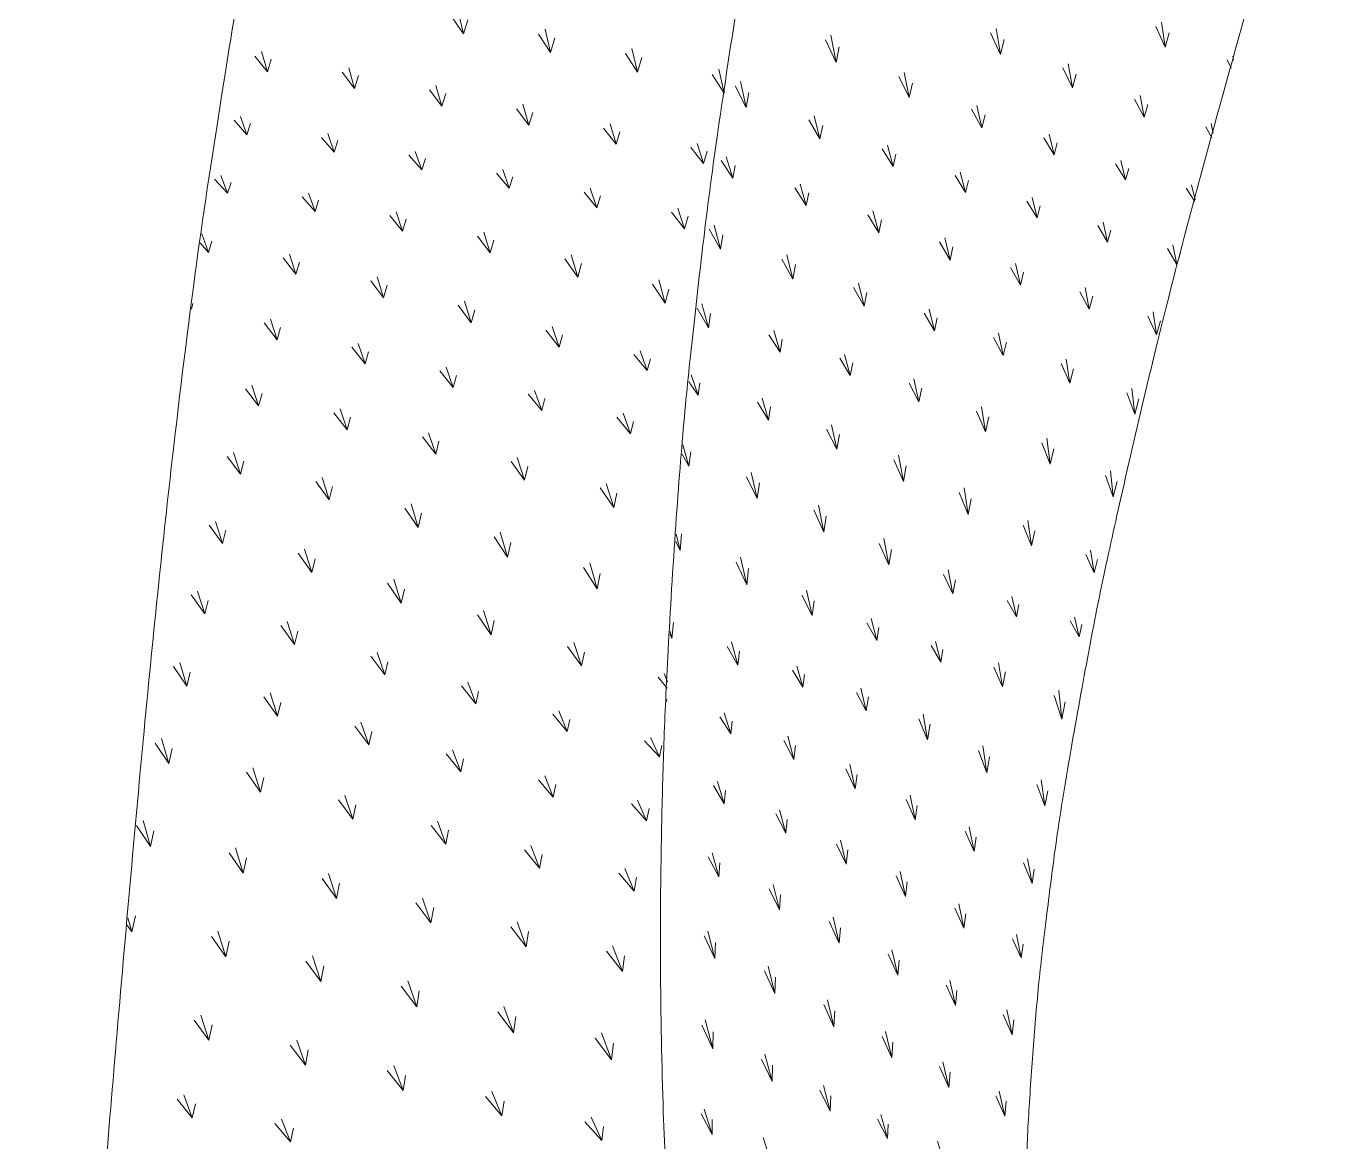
# Model space of a CAD drawing. Header units: millimetres. Extents: x 12827 to 178996, y -27589 to 73652.
# Drawn here: x 96268 to 100251, y 7207 to 10615 of the extents above; entities that cross this region are included whole.
import ezdxf

# ---------------------------------------------------------------- set-up
doc = ezdxf.new("R2010")
doc.units = ezdxf.units.MM
doc.layers.add('A-FLOR', color=192, linetype='Continuous', lineweight=9)
doc.layers.add('A-FLOR-PATT', color=8, linetype='Continuous', lineweight=9)

# ---------------------------------------------------------------- blocks, each defined once
blk = doc.blocks.new('FP_262-Copy of 1_F')
at = {"layer": 'A-FLOR-PATT'}
for p, q in [((97604.5, 10590.5), (97567.5, 10644)), ((97604.5, 10590.5), (97587.5, 10659.2)), ((97604.5, 10590.5), (97617.4, 10634.1)), ((97870.3, 10534.3), (97853.4, 10605)), ((97870.3, 10534.3), (97833.4, 10589.6)), ((97870.3, 10534.3), (97883.3, 10578.9)), ((97005.1, 10475.3), (96967.1, 10523)), ((97005.1, 10475.3), (96986.9, 10536.6)), ((98135.7, 10473.7), (98098.9, 10530.5)), ((98135.7, 10473.7), (98118.9, 10546.1)), ((98135.7, 10473.7), (98148.6, 10518.9)), ((97005.1, 10475.3), (97017.2, 10514)), ((97271.7, 10424.4), (97253.6, 10486.9)), ((98400.8, 10409.4), (98383.9, 10482.6)), ((97271.7, 10424.4), (97233.9, 10473.3)), ((97271.7, 10424.4), (97283.9, 10463.5)), ((98400.8, 10409.4), (98363.9, 10467)), ((97538, 10369.5), (97500.2, 10419.6)), ((97538, 10369.5), (97519.9, 10433.1)), ((97538, 10369.5), (97550.1, 10409)), ((98400.8, 10409.4), (98402.1, 10414)), ((97804.2, 10311.9), (97766.3, 10362.2)), ((97804.2, 10311.9), (97785.9, 10375.6)), ((96942.7, 10282.5), (96904, 10326.7)), ((96942.7, 10282.5), (96923.5, 10338.4)), ((96942.7, 10282.5), (96954.1, 10317.1)), ((97804.2, 10311.9), (97816.1, 10351.1)), ((98070.7, 10253.5), (98051.9, 10315.7)), ((97209.6, 10229.8), (97190.3, 10286.3)), ((98070.7, 10253.5), (98032.3, 10302.7)), ((98070.7, 10253.5), (98082.3, 10291.6)), ((97209.6, 10229.8), (97170.9, 10274.6)), ((97209.6, 10229.8), (97220.9, 10264.6)), ((98337.6, 10194.9), (98298.8, 10243.2)), ((98337.6, 10194.9), (98318.2, 10255.7)), ((97476.7, 10175.3), (97437.8, 10220.4)), ((97476.7, 10175.3), (97457.1, 10232)), ((97476.7, 10175.3), (97487.9, 10210.1)), ((98337.6, 10194.9), (98348.8, 10232.1)), ((96883.3, 10103.9), (96863.4, 10157.9)), ((97744.1, 10119.1), (97705, 10164.9)), ((97744.1, 10119.1), (97724.2, 10176.4)), ((96883.3, 10103.9), (96844.1, 10147.1)), ((96883.3, 10103.9), (96894.3, 10137.1)), ((97744.1, 10119.1), (97755.1, 10154.3)), ((98011.8, 10059.9), (97991.7, 10119.1)), ((97150.8, 10048.2), (97111.6, 10092.9)), ((97150.8, 10048.2), (97130.8, 10103.9)), ((97150.8, 10048.2), (97161.7, 10082.5)), ((98011.8, 10059.9), (97972.4, 10107.4)), ((98011.8, 10059.9), (98022.6, 10096.3)), ((97418.4, 9988.2), (97398.4, 10047)), ((98279.4, 9995.2), (98240.1, 10046.5)), ((98279.4, 9995.2), (98259.3, 10058.6)), ((97418.4, 9988.2), (97379.2, 10035.6)), ((97418.4, 9988.2), (97429.3, 10024.4)), ((98279.4, 9995.2), (98290.3, 10034.4)), ((96825.1, 9923.3), (96805, 9980.1)), ((96825.1, 9923.3), (96836, 9958)), ((97685.9, 9921.5), (97646.7, 9973.1)), ((97685.9, 9921.5), (97666, 9985.2)), ((97685.9, 9921.5), (97696.9, 9960.6)), ((96825.1, 9923.3), (96800.2, 9952.6)), ((97092.6, 9856.8), (97072.6, 9917.9)), ((97092.6, 9856.8), (97053.4, 9906.4)), ((97092.6, 9856.8), (97103.6, 9893.9)), ((97953.2, 9847.5), (97914.1, 9903.2)), ((97953.2, 9847.5), (97933.4, 9916.2)), ((97953.2, 9847.5), (97964.3, 9889.3)), ((97360.1, 9784.3), (97340.1, 9848.9)), ((98220.6, 9768.3), (98200.6, 9839.7)), ((97360.1, 9784.3), (97320.8, 9836.9)), ((97360.1, 9784.3), (97371, 9823.2)), ((98220.6, 9768.3), (98181.4, 9826.2)), ((98220.6, 9768.3), (98231.5, 9811.2)), ((96773, 9750.4), (96778, 9767.5)), ((97627.8, 9708.7), (97588.3, 9762.2)), ((97627.8, 9708.7), (97607.5, 9774.4)), ((97035, 9656.4), (97014.7, 9719.3)), ((97627.8, 9708.7), (97638.5, 9747.8)), ((97035, 9656.4), (96995.5, 9707.8)), ((97035, 9656.4), (97045.7, 9693.9)), ((97896.2, 9634), (97856.2, 9685.7)), ((97896.2, 9634), (97875.3, 9697.5)), ((97303.5, 9582.9), (97282.7, 9645.2)), ((97896.2, 9634), (97906.5, 9671.5)), ((97303.5, 9582.9), (97263.6, 9633.8)), ((97303.5, 9582.9), (97313.9, 9620)), ((98165.5, 9562.3), (98124.9, 9611.5)), ((98165.5, 9562.3), (98143.8, 9622.7)), ((97572.9, 9511.2), (97532.5, 9561.2)), ((97572.9, 9511.2), (97551.5, 9572.4)), ((98165.5, 9562.3), (98175.4, 9598)), ((97572.9, 9511.2), (97583, 9547.8)), ((96978.6, 9454.3), (96938.7, 9506.4)), ((96978.6, 9454.3), (96957.8, 9518.2)), ((96978.6, 9454.3), (96989.1, 9492.7)), ((97843.1, 9440.7), (97802.2, 9490.5)), ((97843.1, 9440.7), (97821.2, 9501.7)), ((97248.6, 9381.4), (97227.3, 9445.6)), ((97843.1, 9440.7), (97852.9, 9477.4)), ((97248.6, 9381.4), (97208.2, 9433.7)), ((97248.6, 9381.4), (97258.9, 9420.1)), ((98114.2, 9368.9), (98072.9, 9420.5)), ((98114.2, 9368.9), (98091.8, 9431.9)), ((98114.2, 9368.9), (98123.8, 9407.2)), ((97519.4, 9306.6), (97478.6, 9360.5)), ((97519.4, 9306.6), (97497.6, 9372.7)), ((97519.4, 9306.6), (97529.4, 9346.6)), ((96923, 9246.3), (96882.6, 9299.6)), ((96923, 9246.3), (96901.8, 9311.7)), ((96923, 9246.3), (96933.4, 9285.6)), ((97790.9, 9228), (97749.7, 9284.6)), ((97790.9, 9228), (97768.7, 9297.4)), ((97790.9, 9228), (97800.7, 9269.9)), ((97194.3, 9167.7), (97153.5, 9223.3)), ((97194.3, 9167.7), (97172.7, 9235.7)), ((97194.3, 9167.7), (97204.4, 9208.5)), ((98063.1, 9143.8), (98021.6, 9204.1)), ((98063.1, 9143.8), (98040.5, 9217.5)), ((98063.1, 9143.8), (98072.7, 9188.3)), ((97466.3, 9083.4), (97425.2, 9142.2)), ((97466.3, 9083.4), (97444.3, 9155.1)), ((97466.3, 9083.4), (97476.2, 9126.4)), ((96868.1, 9034.5), (96827.4, 9090.1)), ((96868.1, 9034.5), (96846.6, 9101.9)), ((96868.1, 9034.5), (96878.4, 9074.5)), ((97739.1, 8992.4), (97697.6, 9054.9)), ((97739.1, 8992.4), (97716.6, 9068.4)), ((97140.7, 8945.8), (97099.6, 9004.4)), ((97140.7, 8945.8), (97118.7, 9016.7)), ((97739.1, 8992.4), (97748.8, 9037.7)), ((97140.7, 8945.8), (97150.7, 8987.6)), ((98012.8, 8895.4), (97989.7, 8974.8)), ((97414.3, 8852), (97391.7, 8925.5)), ((98012.8, 8895.4), (97970.8, 8960.7)), ((98012.8, 8895.4), (98022.1, 8942.4)), ((96813.8, 8819.5), (96792, 8889)), ((97414.3, 8852), (97372.6, 8912.8)), ((97414.3, 8852), (97423.9, 8895)), ((96813.8, 8819.5), (96772.7, 8877.4)), ((96813.8, 8819.5), (96824, 8860.1)), ((97689, 8755.8), (97646.7, 8816.9)), ((97689, 8755.8), (97665.7, 8829.6)), ((97088.2, 8725.6), (97046.5, 8784)), ((97088.2, 8725.6), (97065.7, 8795.8)), ((97088.2, 8725.6), (97098, 8766.3)), ((97689, 8755.8), (97698.2, 8798.6)), ((97965.2, 8661.1), (97940.9, 8732.1)), ((97364.1, 8633.1), (97321.6, 8690.2)), ((97364.1, 8633.1), (97340.7, 8701.8)), ((97965.2, 8661.1), (97922.1, 8719.8)), ((97965.2, 8661.1), (97973.9, 8701.9)), ((96759.5, 8598.7), (96718.1, 8658.7)), ((96759.5, 8598.7), (96737.4, 8670.9)), ((97364.1, 8633.1), (97373.4, 8672.9)), ((96759.5, 8598.7), (96769.7, 8641)), ((97641.7, 8544.2), (97617.2, 8610.3)), ((98226.1, 8592), (98199, 8626)), ((98227.1, 8612.2), (98217.7, 8637.3)), ((97036.4, 8507.1), (96994.1, 8565.7)), ((97036.4, 8507.1), (97013.4, 8577.9)), ((97641.7, 8544.2), (97598.3, 8599.1)), ((97641.7, 8544.2), (97650.4, 8582.5)), ((97036.4, 8507.1), (97046.1, 8548.7)), ((97921.2, 8460.5), (97895.6, 8523.4)), ((97315.1, 8419.7), (97291.1, 8488.7)), ((97921.2, 8460.5), (97876.9, 8512.7)), ((97921.2, 8460.5), (97929.3, 8497.1)), ((97315.1, 8419.7), (97272, 8476.7)), ((97315.1, 8419.7), (97324.3, 8460.5)), ((96704.3, 8361.9), (96662.6, 8424.9)), ((96704.3, 8361.9), (96682.2, 8438.7)), ((96704.3, 8361.9), (96714.8, 8407.8)), ((97595.8, 8337.2), (97570.7, 8404.2)), ((98202.7, 8382.3), (98157.3, 8431.8)), ((98202.7, 8382.3), (98175.9, 8442.1)), ((98202.7, 8382.3), (98210.1, 8417.3)), ((97595.8, 8337.2), (97551.7, 8392.3)), ((97595.8, 8337.2), (97604.4, 8377)), ((96984.1, 8274.6), (96941.4, 8335.7)), ((96984.1, 8274.6), (96960.9, 8349.4)), ((97878.7, 8259.9), (97852.4, 8324.6)), ((96984.1, 8274.6), (96993.9, 8319.5)), ((97878.7, 8259.9), (97833.5, 8312.9)), ((97878.7, 8259.9), (97886.6, 8298.6)), ((97266, 8192.6), (97222.3, 8251.6)), ((97266, 8192.6), (97241.6, 8265.1)), ((98163.7, 8187.7), (98136.2, 8250.3)), ((97266, 8192.6), (97275.2, 8236.4)), ((98163.7, 8187.7), (98117.5, 8238.8)), ((98163.7, 8187.7), (98171, 8225.4)), ((96648, 8108.5), (96605.9, 8172.8)), ((96648, 8108.5), (96625.8, 8188.1)), ((97550.1, 8115.5), (97505.4, 8172.6)), ((97550.1, 8115.5), (97524.5, 8186.1)), ((96648, 8108.5), (96658.7, 8156.8)), ((97550.1, 8115.5), (97558.7, 8158.4)), ((96931.2, 8027.4), (96888, 8089.7)), ((96931.2, 8027.4), (96907.7, 8104.8)), ((97836.6, 8042.6), (97790.7, 8098.4)), ((97836.6, 8042.6), (97809.7, 8111.7)), ((96931.2, 8027.4), (96941.1, 8074.6)), ((97836.6, 8042.6), (97844.4, 8084.9)), ((97216.7, 7950.5), (97172.4, 8011.2)), ((97216.7, 7950.5), (97191.9, 8026.2)), ((98125.6, 7972.5), (98078.4, 8027.8)), ((98125.6, 7972.5), (98097.3, 8041.3)), ((98125.6, 7972.5), (98132.7, 8014.9)), ((97216.7, 7950.5), (97225.9, 7997)), ((97504.9, 7876.2), (97459.2, 7936.3)), ((97504.9, 7876.2), (97478.6, 7951.2)), ((96591.3, 7848), (96579.1, 7890.5)), ((96591.3, 7848), (96601.9, 7896.9)), ((97504.9, 7876.2), (97513.3, 7922.5)), ((96591.3, 7848), (96577.2, 7868.8)), ((96878.4, 7771.9), (96854.3, 7850.1)), ((97795.7, 7802.4), (97748.6, 7863.1)), ((97795.7, 7802.4), (97767.8, 7878.3)), ((97795.7, 7802.4), (97803.2, 7849.5)), ((96878.4, 7771.9), (96834.4, 7834.3)), ((96878.4, 7771.9), (96888.3, 7820.1)), ((97168.3, 7696.2), (97142.6, 7774.6)), ((98089.6, 7726.6), (98040.9, 7789.5)), ((98089.6, 7726.6), (98059.9, 7805.1)), ((98089.6, 7726.6), (98096.1, 7775.4)), ((97168.3, 7696.2), (97122.9, 7758.8)), ((97168.3, 7696.2), (97177.3, 7744.6)), ((97461.3, 7619), (97433.8, 7698.7)), ((97461.3, 7619), (97414.3, 7682.7)), ((97461.3, 7619), (97469.3, 7668.2)), ((97757.4, 7539.5), (97728, 7620.6)), ((96826.5, 7517.4), (96781.4, 7578.5)), ((96826.5, 7517.4), (96801.5, 7593.9)), ((97757.4, 7539.5), (97708.8, 7604.3)), ((97757.4, 7539.5), (97764.4, 7589.3)), ((96826.5, 7517.4), (96836.1, 7564.3)), ((98056.8, 7457.6), (98025.5, 7539.6)), ((97121.5, 7441), (97074.8, 7502.2)), ((97121.5, 7441), (97094.7, 7517.6)), ((97121.5, 7441), (97130.2, 7487.7)), ((98056.8, 7457.6), (98006.5, 7523.2)), ((98056.8, 7457.6), (98062.7, 7507.8)), ((97419.8, 7363.4), (97371.5, 7424.4)), ((97419.8, 7363.4), (97391.1, 7439.6)), ((97419.8, 7363.4), (97427.5, 7409.7)), ((96775.8, 7280), (96729.4, 7336.7)), ((96775.8, 7280), (96749.7, 7350.6)), ((97721.5, 7286), (97671.5, 7345.7)), ((97721.5, 7286), (97690.8, 7360.5)), ((97721.5, 7286), (97728.1, 7331)), ((96775.8, 7280), (96785.2, 7322.8)), ((97076.2, 7206.9), (97028.2, 7262.6)), ((97076.2, 7206.9), (97048.3, 7276.2)), ((97076.2, 7206.9), (97084.6, 7248.8)), ((98026.6, 7210.7), (97974.9, 7268)), ((98026.6, 7210.7), (97994, 7282.2)), ((98026.6, 7210.7), (98032.1, 7253.7))]:
    blk.add_line(p, q, dxfattribs=at)
blk = doc.blocks.new('FP_270-Copy of 1_F')
at = {"layer": 'A-FLOR-PATT'}
for p, q in [((99244.3, 10528), (99231.2, 10607.2)), ((99747.4, 10550.5), (99719.3, 10613.6)), ((99747.4, 10550.5), (99736.7, 10626)), ((98742.2, 10503.3), (98710.2, 10572.8)), ((98742.2, 10503.3), (98726.8, 10586.4)), ((99244.3, 10528), (99214.2, 10594.2)), ((99244.3, 10528), (99255.7, 10573.2)), ((99747.4, 10550.5), (99760.2, 10593.5)), ((98742.2, 10503.3), (98752.3, 10550.8)), ((99956, 10510.3), (99954.2, 10522.7)), ((99464.6, 10426.3), (99434.9, 10486.8)), ((99464.6, 10426.3), (99451.7, 10499)), ((99949.1, 10485.6), (99936.9, 10511.2)), ((98467.6, 10365.8), (98450.1, 10445.2)), ((98965.6, 10396.9), (98933.9, 10460.3)), ((98965.6, 10396.9), (98950.4, 10473.1)), ((98965.6, 10396.9), (98975.7, 10440.6)), ((99464.6, 10426.3), (99476.1, 10468)), ((98467.6, 10365.8), (98434, 10431.8)), ((98467.6, 10365.8), (98476.4, 10411.2)), ((99683.6, 10336.7), (99670.8, 10402.7)), ((99187.7, 10304.1), (99156.2, 10360.6)), ((99187.7, 10304.1), (99172.5, 10372.4)), ((99683.6, 10336.7), (99654, 10391.4)), ((99683.6, 10336.7), (99695, 10374.8)), ((98693, 10270.6), (98659.4, 10328.4)), ((98693, 10270.6), (98675.4, 10340.6)), ((99187.7, 10304.1), (99197.7, 10343.4)), ((99894.4, 10287), (99888.4, 10317.3)), ((98693, 10270.6), (98701.5, 10310.8)), ((99408.1, 10221.4), (99393.3, 10284.3)), ((99890.6, 10273.3), (99871.7, 10306.6)), ((98916.8, 10186.1), (98883.6, 10239.2)), ((98916.8, 10186.1), (98899.4, 10250.4)), ((99408.1, 10221.4), (99377, 10273.4)), ((99408.1, 10221.4), (99418.2, 10258)), ((98426.7, 10150), (98391.3, 10204.3)), ((98426.7, 10150), (98406.8, 10215.7)), ((98916.8, 10186.1), (98925.4, 10223.5)), ((99626.2, 10144.5), (99612.1, 10204.3)), ((98426.7, 10150), (98433.8, 10188.3)), ((99138.2, 10106.4), (99105.8, 10157.8)), ((99138.2, 10106.4), (99121.6, 10168.6)), ((99626.2, 10144.5), (99595.9, 10193.9)), ((99626.2, 10144.5), (99636.6, 10179.6)), ((98651.2, 10066.7), (98616.8, 10120.6)), ((98651.2, 10066.7), (98632.3, 10131.8)), ((99138.2, 10106.4), (99147.1, 10143)), ((99837.8, 10078.8), (99812.2, 10119.7)), ((99839.1, 10083.8), (99828.5, 10129.9)), ((98651.2, 10066.7), (98658.8, 10105.1)), ((99356.6, 10029), (99325.3, 10079.9)), ((99356.6, 10029), (99341.2, 10090.7)), ((98872.5, 9982.6), (98839.5, 10038.2)), ((98872.5, 9982.6), (98855, 10049.8)), ((99356.6, 10029), (99366.1, 10065.7)), ((98389.5, 9933.2), (98369.8, 10006.6)), ((98872.5, 9982.6), (98880.8, 10022.7)), ((99571.9, 9955), (99541.8, 10005)), ((99571.9, 9955), (99557.8, 10016)), ((98389.5, 9933.2), (98354.7, 9994.1)), ((98389.5, 9933.2), (98396.6, 9977.1)), ((99090.5, 9899.9), (99074.4, 9967.6)), ((99571.9, 9955), (99582.1, 9991.5)), ((99090.5, 9899.9), (99058.8, 9955.5)), ((99090.5, 9899.9), (99099.5, 9940.3)), ((99783.6, 9885.9), (99755.1, 9935)), ((99783.6, 9885.9), (99771.3, 9946.2)), ((99783.6, 9885.9), (99794.7, 9922.4)), ((98610.3, 9841.8), (98576.7, 9902.8)), ((98610.3, 9841.8), (98592, 9916)), ((98610.3, 9841.8), (98618, 9885.9)), ((99305.3, 9823.2), (99290.6, 9889)), ((99305.3, 9823.2), (99274.8, 9876.9)), ((99305.3, 9823.2), (99315, 9862.8)), ((98828.2, 9758.8), (98795.7, 9815.9)), ((98828.2, 9758.8), (98811, 9829)), ((98828.2, 9758.8), (98836.4, 9800.6)), ((99515.8, 9749.8), (99487.3, 9803.4)), ((99515.8, 9749.8), (99503.2, 9815.7)), ((98352.4, 9693), (98332.6, 9766.4)), ((99515.8, 9749.8), (99526.6, 9789.7)), ((98352.4, 9693), (98317.7, 9752.6)), ((98352.4, 9693), (98359, 9736.3)), ((99042.7, 9684), (99011.5, 9737.8)), ((99042.7, 9684), (99026.9, 9750.4)), ((99042.7, 9684), (99051.6, 9723.9)), ((99721, 9671.5), (99694.8, 9728.9)), ((99721, 9671.5), (99711, 9741.8)), ((98571.2, 9618.9), (98552.2, 9684.4)), ((99721, 9671.5), (99733.1, 9714.1)), ((98571.2, 9618.9), (98537.3, 9671.8)), ((98571.2, 9618.9), (98578.2, 9658)), ((99252.5, 9608.4), (99223.3, 9663.7)), ((99252.5, 9608.4), (99238.9, 9676.3)), ((99252.5, 9608.4), (99262.5, 9649.4)), ((98785.9, 9546.9), (98753.6, 9599.8)), ((98785.9, 9546.9), (98768.6, 9611.9)), ((98785.9, 9546.9), (98793.7, 9586.2)), ((99456.6, 9523.9), (99429.8, 9584.1)), ((99456.6, 9523.9), (99445.6, 9597.3)), ((99456.6, 9523.9), (99467.9, 9568.1)), ((98321.3, 9487.3), (98292.3, 9528.2)), ((98321.3, 9487.3), (98300, 9548.9)), ((98321.3, 9487.3), (98326.7, 9524.5)), ((98995.3, 9466.8), (98965.2, 9524.3)), ((98995.3, 9466.8), (98980.2, 9536.9)), ((98995.3, 9466.8), (99004.2, 9509.1)), ((99654.5, 9429.1), (99630.2, 9494.1)), ((99654.5, 9429.1), (99646.2, 9508.1)), ((98536, 9411.3), (98502.5, 9466.3)), ((98536, 9411.3), (98516.8, 9478.3)), ((98536, 9411.3), (98542.5, 9451.9)), ((99198.6, 9375.2), (99186.1, 9451.8)), ((99654.5, 9429.1), (99667.1, 9476.1)), ((99198.6, 9375.2), (99170.9, 9438.3)), ((99198.6, 9375.2), (99208.8, 9420.9)), ((98744.8, 9322.2), (98713.6, 9383.9)), ((98744.8, 9322.2), (98728.2, 9397)), ((98744.8, 9322.2), (98752.5, 9367)), ((98293, 9270), (98274.5, 9335.6)), ((99396.3, 9276.1), (99370.6, 9342.2)), ((99396.3, 9276.1), (99386.1, 9356.3)), ((99396.3, 9276.1), (99407.5, 9323.5)), ((98293, 9270), (98272.1, 9307.1)), ((98293, 9270), (98298.3, 9314.1)), ((98947.9, 9224.1), (98918.8, 9289.8)), ((98947.9, 9224.1), (98933.5, 9303.7)), ((98501.6, 9171.9), (98483.1, 9251.6)), ((98947.9, 9224.1), (98956.7, 9271.3)), ((99588.8, 9176.5), (99564.9, 9241.9)), ((99588.8, 9176.5), (99580.4, 9256)), ((98501.6, 9171.9), (98469.1, 9237.8)), ((98501.6, 9171.9), (98508, 9219.4)), ((99145.9, 9123.3), (99133.4, 9203.9)), ((99588.8, 9176.5), (99600.8, 9223.2)), ((99145.9, 9123.3), (99118.6, 9189.7)), ((99145.9, 9123.3), (99155.5, 9170.8)), ((98704.9, 9068.8), (98674.2, 9137)), ((98704.9, 9068.8), (98688.3, 9151.4)), ((98704.9, 9068.8), (98712.1, 9117.7)), ((99339.7, 9027.5), (99313.6, 9090.6)), ((99339.7, 9027.5), (99328.4, 9104.5)), ((98265.7, 9013), (98253.9, 9062.5)), ((98265.7, 9013), (98270.7, 9063.6)), ((98903.7, 8968.7), (98888.6, 9049.2)), ((99339.7, 9027.5), (99349.7, 9072.7)), ((98265.7, 9013), (98252.5, 9040.8)), ((98903.7, 8968.7), (98874.5, 9034.7)), ((98903.7, 8968.7), (98911.5, 9016.1)), ((99530.7, 8944.9), (99519.8, 9013.5)), ((98469.4, 8907.8), (98437.1, 8977.2)), ((98469.4, 8907.8), (98450.7, 8992.2)), ((99530.7, 8944.9), (99505.1, 9000.5)), ((99530.7, 8944.9), (99540.7, 8985.2)), ((98469.4, 8907.8), (98475.1, 8957.6)), ((99099.4, 8880.7), (99070.8, 8939.9)), ((99099.4, 8880.7), (99084.9, 8953.6)), ((99099.4, 8880.7), (99107.3, 8923.6)), ((98669.5, 8813.9), (98651.8, 8891.3)), ((98669.5, 8813.9), (98638.2, 8876.9)), ((98669.5, 8813.9), (98675.6, 8859.5)), ((99293.3, 8810.5), (99264.8, 8860.5)), ((99293.3, 8810.5), (99278.8, 8872.8)), ((99293.3, 8810.5), (99301.1, 8847.8)), ((98867.3, 8737.8), (98849.9, 8804.7)), ((99484.5, 8749.1), (99471.1, 8809.2)), ((98241.1, 8744.4), (98235.6, 8765.6)), ((98241.1, 8744.4), (98245.4, 8792.8)), ((98867.3, 8737.8), (98836.5, 8791.6)), ((98867.3, 8737.8), (98873.4, 8777.7)), ((99484.5, 8749.1), (99457.2, 8797.6)), ((99484.5, 8749.1), (99492.9, 8786.4)), ((98241.1, 8744.4), (98235.1, 8756.1)), ((98442.7, 8663.1), (98422.5, 8733.9)), ((99062.1, 8672.2), (99032.5, 8723)), ((99062.1, 8672.2), (99045.9, 8735.3)), ((98442.7, 8663.1), (98409.5, 8720)), ((98442.7, 8663.1), (98447.2, 8705.1)), ((99062.1, 8672.2), (99068.9, 8711)), ((98641.3, 8595.3), (98609.3, 8647.1)), ((98641.3, 8595.3), (98622.2, 8659.8)), ((99250.9, 8596.7), (99224.4, 8656.2)), ((99250.9, 8596.7), (99238.1, 8669.5)), ((98641.3, 8595.3), (98646.4, 8634.6)), ((99250.9, 8596.7), (99259.7, 8642)), ((98834.8, 8523.1), (98805.2, 8579.6)), ((98834.8, 8523.1), (98818.3, 8592.6)), ((98834.8, 8523.1), (98841.3, 8565.9)), ((99431.8, 8498.2), (99408.8, 8569.7)), ((99431.8, 8498.2), (99423, 8585.3)), ((98224.8, 8551.7), (98225.2, 8557.7)), ((99431.8, 8498.2), (99442.4, 8550.7)), ((98420.7, 8452.9), (98387.7, 8504.7)), ((98420.7, 8452.9), (98400.2, 8517.1)), ((98420.7, 8452.9), (98424.7, 8492.1)), ((99021.5, 8434.3), (98994.7, 8499.2)), ((99021.5, 8434.3), (99008.1, 8513.5)), ((98613.4, 8374.8), (98595.4, 8445.6)), ((99021.5, 8434.3), (99029.4, 8482)), ((98613.4, 8374.8), (98582.8, 8432.6)), ((98613.4, 8374.8), (98618.7, 8417.4)), ((99202.6, 8333.8), (99191, 8416.6)), ((99202.6, 8333.8), (99177.5, 8401.7)), ((99202.6, 8333.8), (99211.2, 8382.3)), ((98800.7, 8285), (98771.8, 8346.4)), ((98800.7, 8285), (98784.5, 8359.8)), ((98800.7, 8285), (98806.6, 8329.1)), ((98400.7, 8239), (98368.2, 8295)), ((98400.7, 8239), (98380.2, 8307.1)), ((99380.5, 8232.6), (99355.9, 8298.1)), ((99380.5, 8232.6), (99369.3, 8312.1)), ((98400.7, 8239), (98404.2, 8279.5)), ((98983.9, 8190.4), (98956, 8252.2)), ((98983.9, 8190.4), (98968.7, 8265.4)), ((99380.5, 8232.6), (99389, 8278.8)), ((98589, 8149.6), (98558, 8208.7)), ((98589, 8149.6), (98570, 8221)), ((98983.9, 8190.4), (98990.1, 8234.3)), ((98589, 8149.6), (98593.1, 8191.7)), ((99163.9, 8093.9), (99149.4, 8168.7)), ((98773.5, 8054.8), (98755.7, 8128.6)), ((99163.9, 8093.9), (99136.8, 8155.9)), ((99163.9, 8093.9), (99170.4, 8137.7)), ((98384.5, 8015.7), (98363.6, 8089.2)), ((98773.5, 8054.8), (98743.6, 8116)), ((98773.5, 8054.8), (98778.1, 8098.2)), ((98384.5, 8015.7), (98352.1, 8076.8)), ((98384.5, 8015.7), (98387.3, 8059.1)), ((99341, 7996.2), (99314.8, 8058.5)), ((99341, 7996.2), (99327.3, 8071.4)), ((98954.7, 7956.4), (98925.9, 8019.3)), ((98954.7, 7956.4), (98937.9, 8032.2)), ((99341, 7996.2), (99347.8, 8040.1)), ((98569.8, 7915.9), (98538.5, 7980)), ((98569.8, 7915.9), (98550, 7993)), ((98954.7, 7956.4), (98959.7, 8000.9)), ((98569.8, 7915.9), (98573.1, 7961.3)), ((99132.9, 7859.1), (99117.1, 7934)), ((98752, 7814.1), (98733.2, 7892.7)), ((99132.9, 7859.1), (99105.1, 7921)), ((99132.9, 7859.1), (99138.3, 7902.9)), ((98372.5, 7766.6), (98350.7, 7849.9)), ((98752, 7814.1), (98721.6, 7879.3)), ((98752, 7814.1), (98755.6, 7860.3)), ((98372.5, 7766.6), (98339.7, 7835.9)), ((98372.5, 7766.6), (98374.4, 7815.9)), ((99307.9, 7768.7), (99281.1, 7827.2)), ((99307.9, 7768.7), (99293.2, 7839.7)), ((99307.9, 7768.7), (99313.8, 7810.6)), ((98931, 7715.8), (98901.7, 7779.6)), ((98931, 7715.8), (98913.2, 7793.2)), ((98555.6, 7659.6), (98523.7, 7729.1)), ((98555.6, 7659.6), (98534.7, 7743.7)), ((98931, 7715.8), (98935.1, 7761.5)), ((98555.6, 7659.6), (98557.8, 7709.3)), ((99107.1, 7623.2), (99090.1, 7699.2)), ((99107.1, 7623.2), (99078.6, 7685.7)), ((99107.1, 7623.2), (99111.5, 7668.7)), ((98735.7, 7558.3), (98704.7, 7626)), ((98735.7, 7558.3), (98715.7, 7640.8)), ((98735.7, 7558.3), (98738.3, 7607.4)), ((99280.5, 7533.6), (99264.3, 7610.2)), ((98365.7, 7490.9), (98342.7, 7579.1)), ((99280.5, 7533.6), (99252.8, 7596.2)), ((99280.5, 7533.6), (99285.2, 7579.7)), ((98365.7, 7490.9), (98332.2, 7563.2)), ((98365.7, 7490.9), (98366.5, 7543.1)), ((98912.9, 7463.1), (98882.8, 7528.8)), ((98912.9, 7463.1), (98893.8, 7543.6)), ((98912.9, 7463.1), (98915.9, 7511.2)), ((98546.7, 7391.4), (98514.2, 7459.4)), ((98546.7, 7391.4), (98524.7, 7474.8)), ((99087, 7372.4), (99069, 7451.2)), ((98546.7, 7391.4), (98548, 7440.9)), ((99087, 7372.4), (99058, 7436.5)), ((99087, 7372.4), (99090.5, 7419.5)), ((98724.6, 7300.7), (98703.7, 7379.2)), ((98724.6, 7300.7), (98693.2, 7364.4)), ((98724.6, 7300.7), (98726.4, 7347.4)), ((99258.1, 7285.7), (99229.9, 7347)), ((99258.1, 7285.7), (99240.9, 7361.4)), ((99258.1, 7285.7), (99261.8, 7330.7)), ((98363.7, 7229.7), (98329.8, 7292.2)), ((98363.7, 7229.7), (98339.8, 7306.9)), ((98899.5, 7216.8), (98879.5, 7290.4)), ((98363.7, 7229.7), (98363.7, 7275.5)), ((98899.5, 7216.8), (98869, 7276.3)), ((98899.5, 7216.8), (98901.6, 7260.5)), ((98542.2, 7148.4), (98519.4, 7220)), ((99072.4, 7141.8), (99052.6, 7208.4))]:
    blk.add_line(p, q, dxfattribs=at)

msp = doc.modelspace()

# ---------------------------------------------------------------- linework, layer by layer
at = {"layer": 'A-FLOR'}
for points, knots in [([(111057.51623, 40199.29363), (110790.11524, 39908.85437), (110517.81773, 39628.56511), (110400.02908, 39510.73078), (110281.75317, 39392.40898), (110147.14314, 39257.74674), (109996.12094, 39106.66596), (109773.71013, 38884.16888), (109640.92964, 38751.33689), (109526.41728, 38631.49407), (109352.87093, 38451.71181), (109207.52775, 38295.78973), (109022.14449, 38094.19385), (108838.03467, 37889.63944), (108561.06363, 37574.47106), (108332.42291, 37308.52743), (108127.05484, 37063.6829), (107888.57608, 36773.43403), (107656.60708, 36482.6189), (107437.20498, 36207.5419), (107137.13719, 35819.90238), (106825.1537, 35412.32636), (106393.6327, 34835.8578), (105710.181, 33904.13079), (105283.80656, 33307.35906), (104840.08212, 32673.39328), (104542.56724, 32240.60364), (104248.06441, 31803.80256), (104007.39319, 31440.06481), (103774.54904, 31089.25079), (103554.07684, 30743.15264), (103245.82541, 30255.01341), (102915.27001, 29720.08415), (102666.93214, 29306.59894), (102341.2374, 28755.56201), (102137.68758, 28402.84546), (101917.61467, 28015.04629), (101724.14444, 27665.85709), (101512.5858, 27272.17992), (101206.73383, 26696.68686), (100753.63145, 25806.99691), (100167.12949, 24592.65546), (99840.0301, 23881.65057), (99461.75628, 23036.8572), (99327.47194, 22727.71513), (99130.62059, 22269.18597), (98858.21851, 21613.23422), (98628.85247, 21054.62644), (98287.16224, 20194.35192), (97985.58412, 19412.95088), (97521.6025, 18157.03621), (97177.95348, 17180.94449), (96585.76301, 15391.27254), (96361.84856, 14677.28912), (96080.91331, 13727.25005), (95862.88586, 12957.02732), (95646.53943, 12148.98476), (95425.0069, 11259.73178), (95211.97097, 10336.15476), (95108.16188, 9847.30532), (95024.152, 9414.66409), (94959.33721, 9004.92539), (94905.21897, 8535.86335), (94891.01022, 8300.69616), (94881.02287, 8013.09684), (94884.32452, 7826.0239), (94899.86804, 7530.53219), (94938.49243, 7216.46526), (95002.24231, 6869.7832), (95050.2807, 6702.37592), (95150.311, 6394.71732), (95225.48294, 6189.98908), (95265.75274, 6077.37885)], [0, 0, 0, 0, 1.0407913836, 1.8329227872, 2.4060321319, 3.0305247211, 3.8160228975, 4.5986923833, 5.329045579, 5.9886585082, 6.6759714342, 7.4814648878, 8.314642484, 9.3734481445, 10.5162466185, 11.7075364251, 12.8508175028, 14.0173605822, 15.2191975832, 16.546249862, 18.0277268189, 19.911701422, 22.5229006852, 25.3747516683, 28.2853400759, 30.5069373856, 32.5026751219, 34.1293146002, 35.6421299878, 37.0276553162, 38.5674876844, 40.3344223811, 42.1800288241, 44.0942494579, 45.7662637289, 47.3984502866, 48.7673300641, 50.1795881101, 51.8168274441, 54.1090521126, 57.3868233557, 60.8076971781, 64.1489886498, 66.3846344694, 68.3102443987, 70.0004602256, 71.9823230696, 74.430541174, 77.0179211282, 80.408721011, 83.9188512543, 88.5739935232, 92.5835625461, 96.5449138638, 99.3207100258, 102.1929498492, 104.984003146, 107.9361103254, 110.5201242415, 112.5841571659, 114.0655925609, 115.5168852373, 116.7439619213, 117.8321531365, 118.6087429438, 119.4512490744, 120.3250828263, 121.3797012231, 122.301253482, 123.2448037949, 124.1695396625, 125.1734564309, 125.1734564309, 125.1734564309, 125.1734564309]), ([(114555.12466, 37111.52403), (114518.43329, 37071.7084), (114416.08214, 36960.97879), (114261.69723, 36797.94336), (113994.79599, 36516.92804), (113632.21607, 36141.41524), (113342.40313, 35841.26495), (113076.68222, 35566.06602), (112823.19019, 35303.53217), (112568.46015, 35035.01687), (112294.82842, 34748.06154), (111936.12782, 34358.94293), (111582.11958, 33965.72401), (111289.87877, 33633.80805), (110904.14423, 33190.01122), (110593.93924, 32820.27304), (110358.91166, 32535.58099), (110107.37683, 32224.91881), (109909.74577, 31980.83138), (109680.57038, 31687.45977), (109313.60994, 31212.94616), (109112.70565, 30946.30002), (108824.85276, 30554.72184), (108584.15702, 30223.38594), (108378.08115, 29929.03715), (108149.49252, 29606.10304), (108034.14665, 29435.07105), (107907.42404, 29250.77982), (107734.18666, 28993.90775), (107531.1648, 28684.69038), (107401.82198, 28485.49071), (107239.72644, 28233.68098), (107078.16095, 27979.66716), (106979.03863, 27821.01465), (106817.91408, 27558.21191), (106682.75796, 27336.77439), (106523.61281, 27071.87221), (106419.44927, 26895.09646), (106299.52463, 26692.34023), (106191.497, 26505.20197), (106042.07996, 26242.23424), (105886.48821, 25965.92709), (105721.681, 25668.56008), (105559.60418, 25373.69426), (105449.66731, 25166.89968), (105212.09676, 24720.02228), (104994.11507, 24295.32949), (104795.55378, 23900.52221), (104574.26361, 23454.42674), (104172.38691, 22608.10584), (103929.68896, 22077.46292), (103663.57357, 21479.65025), (103405.58509, 20871.75433), (103167.78197, 20305.41459), (102971.29503, 19818.99857), (102725.3372, 19186.00786), (102578.01609, 18802.14644), (102458.61107, 18480.22519), (102296.26599, 18034.09282), (102173.7887, 17697.51912), (102029.37885, 17289.76335), (101827.89011, 16704.47027), (101683.98232, 16271.23897), (101513.15898, 15754.60737), (101371.33016, 15318.00369), (101226.15575, 14854.56652), (101093.16818, 14432.30758), (100812.9692, 13504.25056), (100543.19931, 12597.82634), (100284.4041, 11695.07211), (100008.38638, 10710.412), (99869.04347, 10207.3002), (99780.76808, 9877.7637), (99694.79873, 9532.86112), (99614.60389, 9185.393), (99551.39739, 8899.51278), (99515.44845, 8714.50558), (99451.48574, 8362.39317), (99411.98574, 8112.8951), (99383.33426, 7879.40798), (99360.00557, 7689.33998), (99343.25262, 7477.48915), (99327.38815, 7250.95091), (99320.90411, 7061.73396), (99314.37112, 6813.32713), (99315.50744, 6404.49539), (99315.59761, 6299.89959), (99325.29264, 6010.52032), (99328.15653, 5926.66033)], [94.4176111633, 94.4176111633, 94.4176111633, 94.4176111633, 94.9610727855, 95.9697366863, 97.2384686077, 98.6887211659, 100.1334895999, 101.4065944006, 102.6282027397, 103.8650702125, 105.2815093901, 106.871720223, 108.5119159036, 110.2163582609, 111.8700122119, 113.443802106, 114.8117950176, 115.9955345602, 117.1826659087, 118.5885472294, 120.0160661422, 121.5678899472, 122.9116844101, 124.2833041529, 125.5561701957, 126.6068819271, 127.5093084563, 128.3179281297, 129.3053908148, 130.3079949075, 131.299276735, 132.2152823921, 133.0761583115, 133.946644564, 134.7716416717, 135.7299475206, 136.5755795001, 137.3951328984, 138.113085529, 138.9373601723, 139.8507580792, 140.8995889151, 141.9856072592, 142.9810087722, 144.1579876196, 145.4889714235, 147.0470115055, 148.5961589349, 150.6475910951, 152.8537819647, 155.2309287001, 157.3058283876, 159.4143176812, 161.3809657957, 163.3680776382, 165.1332119284, 166.7002295762, 168.0438872784, 169.3296182508, 170.7128719402, 172.253800455, 173.902222035, 175.6725937608, 177.2681402599, 178.8955344336, 180.4120545964, 182.4864396961, 185.0637114733, 188.1835889076, 191.3615967092, 194.0765140158, 196.1378251521, 197.4698926859, 198.6211147857, 199.7194645357, 200.6352871793, 201.5524998018, 202.425797729, 203.3502102643, 204.0927886399, 204.7914356226, 205.4815833783, 206.1676345662, 206.9011687218, 207.7995015002, 208.7607496372, 209.7329389264, 210.1071742487, 210.1071742487, 210.1071742487, 210.1071742487]), ([(97533.11088, 22431.71081), (97489.1596, 22324.8371), (97338.76684, 21955.96655), (97087.81502, 21323.5205), (96766.57026, 20486.45602), (96494.57981, 19739.00711), (96104.71284, 18641.12159), (95901.9215, 18052.04007), (95678.20179, 17363.3391), (95419.97945, 16568.42486), (95157.80265, 15710.67046), (94821.50953, 14569.39981), (94474.72173, 13329.03548), (94266.96594, 12553.46521), (94045.43331, 11645.22047), (93841.18243, 10717.49883), (93701.27395, 9997.46494), (93630.52867, 9550.59705), (93520.78041, 8769.30439), (93413.84543, 7751.15437), (93327.64592, 6620.31785), (93274.1374, 5852.46705), (93209.751, 5054.64765), (93177.71551, 4685.72705)], [142.986923238, 142.986923238, 142.986923238, 142.986923238, 144.1569450825, 146.9842487516, 149.7477417167, 152.8710327831, 155.6952478321, 158.4415493634, 160.8279183117, 163.5137315081, 166.7085993566, 170.3977282731, 173.9840829727, 177.2917672061, 180.2299639644, 183.0922759073, 185.4271984576, 187.5861070317, 190.0624894826, 193.2834152919, 196.4908369273, 199.4630096309, 201.5623520394, 201.5623520394, 201.5623520394, 201.5623520394]), ([(96431.9171, 6124.12439), (96447.39466, 6326.13364), (96480.3091, 6752.66321), (96536.13252, 7433.31087), (96632.73441, 8535.15851), (96709.32649, 9262.60594), (96793.25915, 9945.15237), (96869.93979, 10428.72344), (96983.48134, 11144.75049), (97158.44127, 11967.13395), (97263.76452, 12462.1964), (97366.7025, 12846.08581), (97600.58454, 13718.3085), (97805.32745, 14387.55534), (97938.98216, 14801.93758), (97964.38275, 14880.16867)], [-185.7700374577, -185.7700374577, -185.7700374577, -185.7700374577, -184.0686857279, -181.2856561818, -178.4507867002, -175.6862989002, -173.5966800211, -171.5141715836, -169.2640563561, -166.9958459643, -165.086189654, -163.1083887167, -160.6706425955, -157.454767819, -156.6900649328, -156.6900649328, -156.6900649328, -156.6900649328]), ([(99138.61938, 13705.91397), (99125.55227, 13661.82288), (99050.10636, 13405.05122), (98916.48265, 12929.18927), (98738.77115, 12203.89983), (98636.81594, 11748.58537), (98587.45925, 11516.3804), (98519.73145, 11167.95107), (98452.22419, 10763.02498), (98381.35269, 10298.79201), (98344.59124, 10028.41942), (98302.21331, 9653.28345), (98277.34376, 9416.66538), (98250.49297, 9073.3049), (98226.56261, 8672.97613), (98215.5143, 8414.56929), (98208.22481, 8135.12075), (98203.57158, 7789.99716), (98211.90531, 7312.68257), (98228.23167, 7001.33876), (98241.53343, 6747.00147), (98259.20965, 6496.85563), (98273.77724, 6280.24671), (98283.94066, 6153.89359), (98285.74186, 6131.58794)], [184.7978040718, 184.7978040718, 184.7978040718, 184.7978040718, 185.3019354908, 187.7162127756, 189.8336615921, 191.4195357235, 192.5771179608, 193.6734011696, 195.0235366378, 196.2839341666, 197.5082654242, 198.479322509, 199.5285935941, 200.6035765358, 201.7012137771, 202.7279340664, 203.6936012977, 204.8982281316, 206.1386105444, 207.2785630004, 208.1762921631, 209.0381219597, 210.0513192697, 210.2620067437, 210.2620067437, 210.2620067437, 210.2620067437]), ([(98296.69443, 5982.26667), (98291.01881, 6057.39058), (98275.98788, 6254.82227), (98259.33489, 6492.97109), (98241.50098, 6748.00784), (98228.24317, 7000.98196), (98211.90158, 7312.79803), (98203.57259, 7789.96593), (98208.22461, 8135.12719), (98215.51436, 8414.56762), (98226.5626, 8672.97663), (98250.49297, 9073.30477), (98277.34375, 9416.66541), (98302.21331, 9653.28344), (98344.59124, 10028.41942), (98381.35269, 10298.79201), (98452.22419, 10763.02498), (98519.73145, 11167.95107), (98587.45925, 11516.3804), (98636.81594, 11748.58537), (98738.77115, 12203.89983), (98916.48265, 12929.18927), (99050.10636, 13405.05122), (99125.55227, 13661.82288), (99138.61938, 13705.91397)], [-210.6445331355, -210.6445331355, -210.6445331355, -210.6445331355, -210.0513192697, -209.0381219597, -208.1762921631, -207.2785630004, -206.1386105444, -204.8982281316, -203.6936012977, -202.7279340664, -201.7012137771, -200.6035765358, -199.5285935941, -198.479322509, -197.5082654242, -196.2839341666, -195.0235366378, -193.6734011696, -192.5771179608, -191.4195357235, -189.8336615921, -187.7162127756, -185.3019354908, -184.7978040718, -184.7978040718, -184.7978040718, -184.7978040718])]:
    msp.add_open_spline(points, degree=3, knots=knots, dxfattribs=at)
at = {"layer": 'A-FLOR', "lineweight": 15}
msp.add_open_spline([(96344.23888, 4956.54436), (96363.44252, 5228.81563), (96422.93579, 6006.6626), (96474.66531, 6683.84923), (96536.13252, 7433.31087), (96632.73441, 8535.15851), (96709.32649, 9262.60594), (96793.25915, 9945.15237), (96869.93979, 10428.72344), (96983.48134, 11144.75049), (97158.44127, 11967.13395), (97263.76452, 12462.1964), (97366.7025, 12846.08581), (97600.58454, 13718.3085), (97805.32745, 14387.55534), (97938.98216, 14801.93758), (97964.38275, 14880.16867)], degree=3, knots=[-188.379263434, -188.379263434, -188.379263434, -188.379263434, -186.510019177, -184.0686857279, -181.2856561818, -178.4507867002, -175.6862989002, -173.5966800211, -171.5141715836, -169.2640563561, -166.9958459643, -165.086189654, -163.1083887167, -160.6706425955, -157.454767819, -156.6900649328, -156.6900649328, -156.6900649328, -156.6900649328], dxfattribs=at)

# ---------------------------------------------------------------- block references
at = {"layer": 'A-FLOR'}
for name in ['FP_270-Copy of 1_F', 'FP_262-Copy of 1_F']:
    msp.add_blockref(name, (0, 0), dxfattribs=at)

doc.saveas('drawing.dxf')
